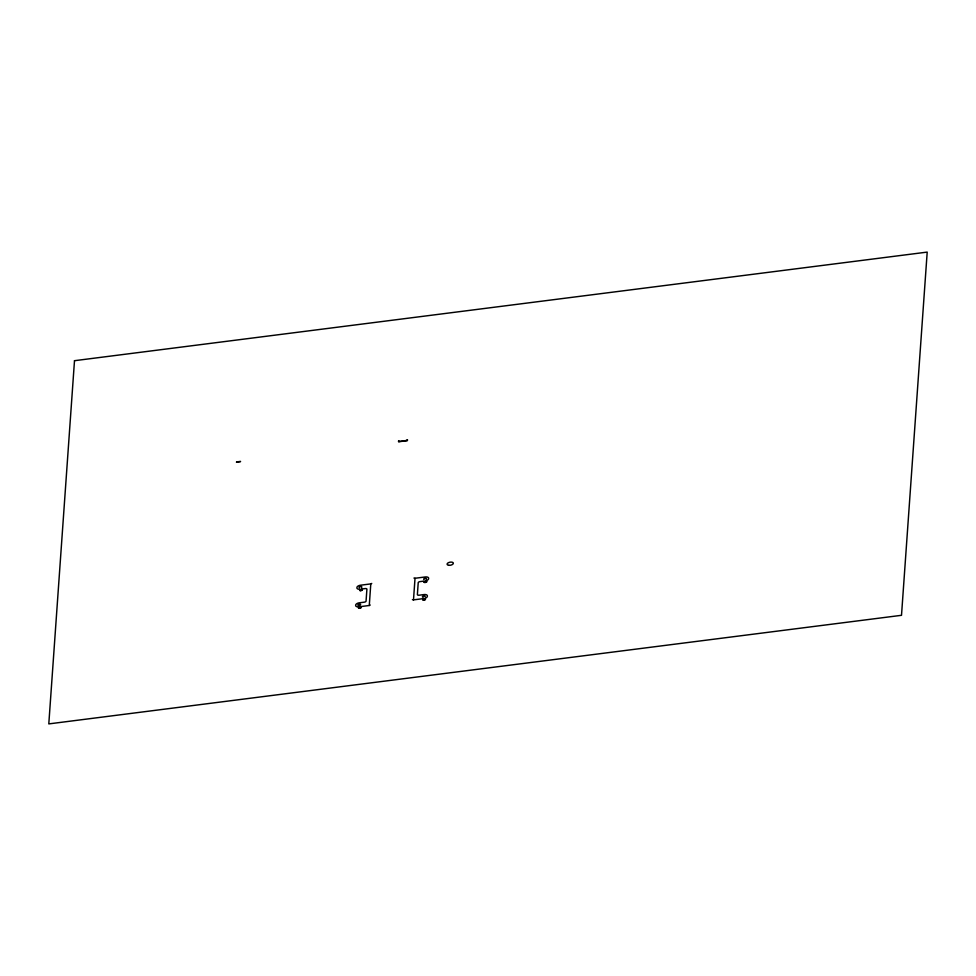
<?xml version="1.0" encoding="UTF-8"?>
<svg xmlns="http://www.w3.org/2000/svg" width="976" height="976" viewBox="0 0 976 976"><rect width="100%" height="100%" fill="white"/><g stroke="black" fill="none" stroke-linecap="round" stroke-linejoin="round"><path stroke-width="1.46" d="M398.489 441.567L398.501 440.945M407.224 440.383L398.94 441.542L399.001 440.884M406.992 440.481L407.016 439.859M407.492 440.42L407.517 439.798M360.547 606.608L369.27 605.498L370.795 583.904L371.746 583.441M412.409 599.667L413.495 599.874L415.02 578.268L425.194 576.975A3.587 1.732 -10.8 0 1 428.525 577.853A7.015 3.392 -10.8 0 1 428.427 579.219A3.587 1.732 -10.8 0 1 425.841 580.793M407.199 440.676L398.781 441.738M240.499 461.38L236.595 461.977M240.474 461.66L236.436 462.185M370.221 605.035L369.27 605.498M370.795 583.904L360.62 585.197A3.587 1.732 -10.8 0 0 357.106 586.954A7.015 3.392 -10.8 0 0 357.009 588.321A3.587 1.732 -10.8 0 0 359.424 589.26M361.547 589.04L365.195 588.577A1.793 0.866 -10.8 0 1 366.903 589.248L366.061 601.07A1.793 0.866 -10.8 0 1 364.231 602.18L359.375 602.802A3.587 1.732 -10.8 0 0 355.862 604.559A7.015 3.392 -10.8 0 0 355.764 605.913A3.587 1.732 -10.8 0 0 359.083 606.804M423.694 581.135L420.058 581.598A1.793 0.866 -10.8 0 0 418.216 582.709L417.386 594.53A1.793 0.866 -10.8 0 0 419.094 595.201L423.95 594.579A3.587 1.732 -10.8 0 1 427.281 595.458A7.015 3.392 -10.8 0 1 427.183 596.824A3.587 1.732 -10.8 0 1 425.463 598.117M413.495 599.874L423.669 598.581M415.02 578.268L413.934 578.06M359.656 587.869A1.391 0.671 -10.8 0 1 359.375 586.954A1.391 0.671 -10.8 0 1 361.291 586.539A1.391 0.671 -10.8 0 1 361.571 587.442M358.729 605.498A1.391 0.671 -10.8 0 1 358.168 604.522A1.391 0.671 -10.8 0 1 360.376 604.254A1.391 0.671 -10.8 0 1 359.607 605.401M423.145 597.263A1.391 0.671 -10.8 0 1 422.645 596.385A1.391 0.671 -10.8 0 1 424.572 595.897A1.391 0.671 -10.8 0 1 424.914 596.824M424.109 579.598A1.391 0.671 -10.8 0 1 424.072 578.646A1.391 0.671 -10.8 0 1 426.012 578.353A1.391 0.671 -10.8 0 1 426.036 579.305M74.493 360.693L48.8 723.899L901.507 615.307L927.2 252.101L74.493 360.693M359.9 590.285L362.194 590.016L359.9 590.285M358.656 607.889L360.949 607.609L358.692 607.804M424.267 582.086L426.561 581.806L424.267 582.086M423.023 599.691L425.316 599.41L423.059 599.618M448.887 565.311A3.184 1.537 -10.8 0 0 453.34 563.115A3.184 1.537 -10.8 0 0 448.399 562.701A3.184 1.537 -10.8 0 0 448.887 565.311M360.339 590.687A1.391 0.671 -10.8 0 0 362.377 589.785A1.391 0.671 -10.8 0 0 360.303 589.516A1.391 0.671 -10.8 0 0 360.339 590.687M423.462 600.081A1.391 0.671 -10.8 0 0 425.499 599.191A1.391 0.671 -10.8 0 0 423.425 598.91A1.391 0.671 -10.8 0 0 423.462 600.081M424.706 582.477A1.391 0.671 -10.8 0 0 426.744 581.574A1.391 0.671 -10.8 0 0 424.67 581.306A1.391 0.671 -10.8 0 0 424.706 582.477M359.095 608.28A1.391 0.671 -10.8 0 0 361.132 607.377A1.391 0.671 -10.8 0 0 359.058 607.109A1.391 0.671 -10.8 0 0 359.095 608.28"/></g></svg>
